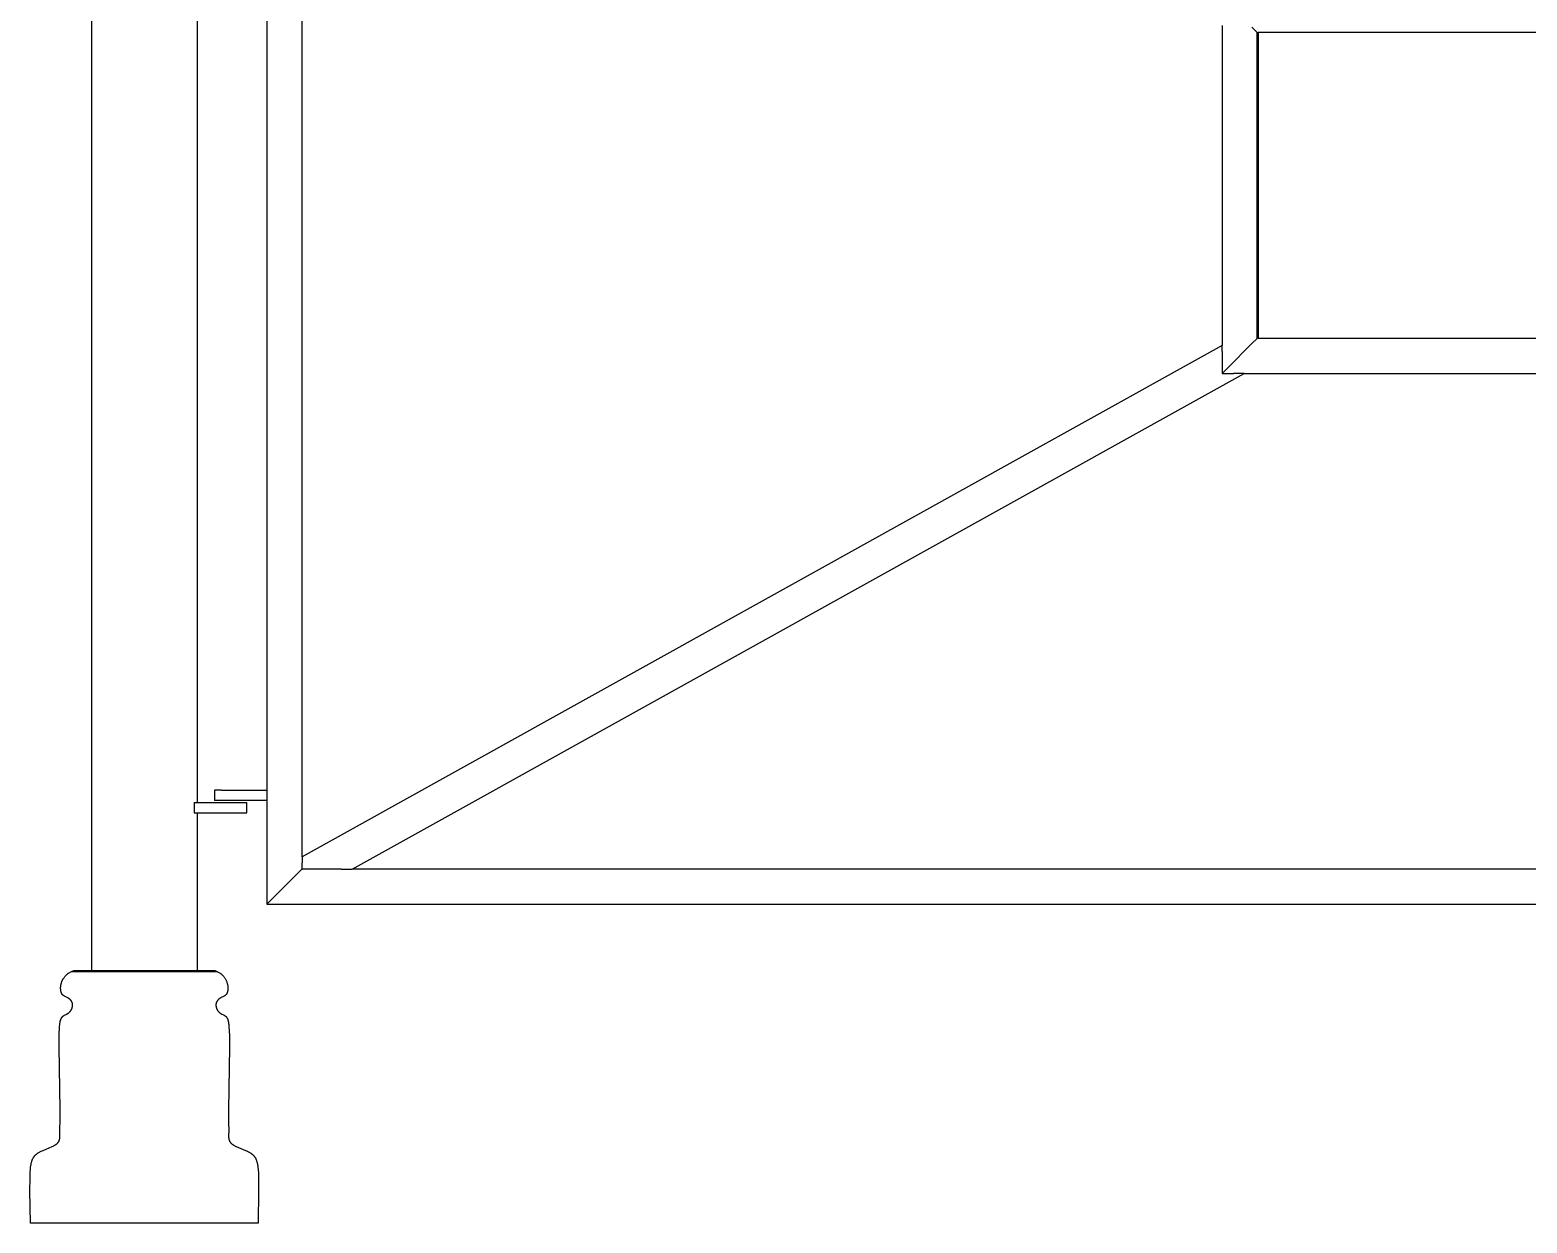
# Model space of a CAD drawing. Header units: millimetres. Extents: x -1519 to 3497, y -297 to 3208.
# Drawn here: x 732 to 1586, y 1847 to 2528 of the extents above; entities that cross this region are included whole.
import ezdxf

# ---------------------------------------------------------------- set-up
doc = ezdxf.new("R2010")
doc.units = ezdxf.units.MM
doc.header["$MEASUREMENT"] = 0
doc.layers.add('Utwórz2D linie widoczne', color=7, linetype='Continuous', true_color=0x000000)

msp = doc.modelspace()

# ---------------------------------------------------------------- linework, layer by layer
at = {"layer": 'Utwórz2D linie widoczne'}
for p, q in [((767.08, 2847.07), (767.08, 1991.07)), ((887.23, 2056.06), (887.23, 2822.07)), ((867.23, 2798.07), (867.23, 2094.07)), ((827.38, 2791.07), (827.38, 2087.07)), ((1412.23, 2530.41), (1412.23, 2347.73)), ((1429.23, 2529.29), (1432.23, 2526.29)), ((1432.23, 2351.85), (1432.23, 2526.29)), ((1432.23, 2526.29), (1432.75, 2526.29)), ((1762.23, 2526.29), (1432.75, 2526.29)), ((1432.75, 2526.29), (1432.75, 2351.85)), ((1432.22, 2351.84), (1429.23, 2348.85)), ((1432.22, 2351.84), (1432.23, 2351.85)), ((1432.75, 2351.85), (1432.23, 2351.85)), ((1432.75, 2351.85), (1762.23, 2351.85)), ((1412.23, 2347.73), (887.23, 2056.06)), ((1412.23, 2344.3), (1412.23, 2347.73)), ((1412.23, 2344.3), (1412.23, 2331.85)), ((1415.23, 2334.85), (1429.23, 2348.85)), ((1415.23, 2334.85), (1412.23, 2331.85)), ((915.82, 2049.07), (1424.82, 2331.85)), ((1412.23, 2331.85), (1418.64, 2331.85)), ((1424.82, 2331.85), (1418.64, 2331.85)), ((1424.82, 2331.85), (1769.64, 2331.85)), ((841.23, 2094.07), (837.23, 2094.07)), ((837.23, 2094.07), (837.23, 2088.07)), ((841.23, 2094.07), (867.23, 2094.07)), ((867.23, 2094.07), (867.23, 2088.07)), ((825.68, 2087.07), (825.68, 2081.07)), ((825.68, 2087.07), (851.68, 2087.07)), ((841.23, 2088.07), (837.23, 2088.07)), ((867.23, 2088.07), (841.23, 2088.07)), ((851.68, 2087.07), (855.68, 2087.07)), ((855.68, 2081.07), (855.68, 2087.07)), ((867.23, 2088.07), (867.23, 2029.07)), ((825.68, 2081.07), (851.68, 2081.07)), ((827.38, 2081.07), (827.38, 1991.07)), ((851.68, 2081.07), (855.68, 2081.07)), ((887.23, 2056.06), (887.23, 2052.63)), ((887.23, 2049.07), (887.23, 2052.63)), ((870.23, 2032.07), (884.23, 2046.07)), ((887.22, 2049.07), (884.23, 2046.07)), ((887.22, 2049.07), (887.23, 2049.07)), ((909.64, 2049.07), (887.23, 2049.07)), ((909.64, 2049.07), (915.82, 2049.07)), ((2278.64, 2049.07), (915.82, 2049.07)), ((870.23, 2032.07), (867.23, 2029.07)), ((867.23, 2029.07), (2327.23, 2029.07)), ((754.68, 1990.09), (755.01, 1990.28)), ((755.01, 1990.28), (755.36, 1990.47)), ((755.36, 1990.47), (755.71, 1990.64)), ((755.71, 1990.64), (756.96, 1991.07)), ((755.71, 1990.64), (838.76, 1990.64)), ((756.96, 1991.07), (837.5, 1991.07)), ((837.5, 1991.07), (838.76, 1990.64)), ((838.76, 1990.64), (839.11, 1990.47)), ((839.11, 1990.47), (839.45, 1990.28)), ((839.45, 1990.28), (839.79, 1990.09)), ((749.53, 1981.57), (749.55, 1981.85)), ((749.55, 1981.85), (749.57, 1982.13)), ((749.57, 1982.13), (749.61, 1982.41)), ((749.61, 1982.41), (749.65, 1982.7)), ((749.65, 1982.7), (749.7, 1982.98)), ((749.7, 1982.98), (749.76, 1983.25)), ((749.76, 1983.25), (749.82, 1983.53)), ((749.82, 1983.53), (749.89, 1983.81)), ((749.89, 1983.81), (749.95, 1984.01)), ((749.95, 1984.01), (750.01, 1984.21)), ((750.01, 1984.21), (750.08, 1984.41)), ((750.08, 1984.41), (750.14, 1984.61)), ((750.14, 1984.61), (750.22, 1984.81)), ((750.22, 1984.81), (750.29, 1985)), ((750.29, 1985), (750.37, 1985.19)), ((750.37, 1985.19), (750.46, 1985.39)), ((750.46, 1985.39), (750.55, 1985.58)), ((750.55, 1985.58), (750.64, 1985.77)), ((750.64, 1985.77), (750.73, 1985.95)), ((750.73, 1985.95), (750.83, 1986.14)), ((750.83, 1986.14), (750.94, 1986.32)), ((750.94, 1986.32), (751.04, 1986.5)), ((751.04, 1986.5), (751.15, 1986.68)), ((751.15, 1986.68), (751.27, 1986.85)), ((751.27, 1986.85), (751.46, 1987.14)), ((751.46, 1987.14), (751.67, 1987.42)), ((751.67, 1987.42), (751.89, 1987.69)), ((751.89, 1987.69), (752.11, 1987.96)), ((752.11, 1987.96), (752.35, 1988.21)), ((752.35, 1988.21), (752.59, 1988.46)), ((752.59, 1988.46), (752.84, 1988.71)), ((752.84, 1988.71), (753.1, 1988.94)), ((753.1, 1988.94), (753.24, 1989.07)), ((753.24, 1989.07), (753.39, 1989.19)), ((753.39, 1989.19), (753.55, 1989.31)), ((753.55, 1989.31), (753.7, 1989.43)), ((753.7, 1989.43), (753.86, 1989.55)), ((753.86, 1989.55), (754.02, 1989.66)), ((754.02, 1989.66), (754.34, 1989.88)), ((754.34, 1989.88), (754.68, 1990.09)), ((839.79, 1990.09), (840.12, 1989.88)), ((840.12, 1989.88), (840.45, 1989.66)), ((840.45, 1989.66), (840.61, 1989.55)), ((840.61, 1989.55), (840.77, 1989.43)), ((840.77, 1989.43), (840.92, 1989.31)), ((840.92, 1989.31), (841.07, 1989.19)), ((841.07, 1989.19), (841.22, 1989.07)), ((841.22, 1989.07), (841.37, 1988.94)), ((841.37, 1988.94), (841.63, 1988.71)), ((841.63, 1988.71), (841.88, 1988.46)), ((841.88, 1988.46), (842.12, 1988.22)), ((842.12, 1988.22), (842.36, 1987.96)), ((842.36, 1987.96), (842.58, 1987.69)), ((842.58, 1987.69), (842.8, 1987.42)), ((842.8, 1987.42), (843, 1987.14)), ((843, 1987.14), (843.2, 1986.85)), ((843.2, 1986.85), (843.39, 1986.56)), ((843.39, 1986.56), (843.57, 1986.25)), ((843.57, 1986.25), (843.74, 1985.95)), ((843.74, 1985.95), (843.9, 1985.63)), ((843.9, 1985.63), (844.04, 1985.31)), ((844.04, 1985.31), (844.18, 1984.99)), ((844.18, 1984.99), (844.31, 1984.66)), ((844.31, 1984.66), (844.42, 1984.33)), ((844.42, 1984.33), (844.53, 1983.99)), ((844.53, 1983.99), (844.62, 1983.65)), ((844.62, 1983.65), (844.7, 1983.31)), ((844.7, 1983.31), (844.77, 1982.96)), ((844.77, 1982.96), (844.83, 1982.62)), ((844.83, 1982.62), (844.88, 1982.27)), ((844.88, 1982.27), (844.91, 1981.92)), ((844.91, 1981.92), (844.94, 1981.57)), ((749.52, 1981.32), (749.53, 1981.57)), ((749.52, 1981.07), (749.52, 1981.32)), ((749.52, 1980.82), (749.52, 1981.07)), ((749.53, 1980.57), (749.52, 1980.82)), ((749.55, 1980.32), (749.53, 1980.57)), ((749.57, 1980.07), (749.55, 1980.32)), ((749.6, 1979.82), (749.57, 1980.07)), ((749.64, 1979.58), (749.6, 1979.82)), ((749.69, 1979.32), (749.64, 1979.58)), ((749.72, 1979.19), (749.69, 1979.32)), ((749.75, 1979.06), (749.72, 1979.19)), ((749.78, 1978.94), (749.75, 1979.06)), ((749.81, 1978.81), (749.78, 1978.94)), ((749.85, 1978.68), (749.81, 1978.81)), ((749.89, 1978.56), (749.85, 1978.68)), ((749.94, 1978.44), (749.89, 1978.56)), ((749.99, 1978.32), (749.94, 1978.44)), ((750.04, 1978.2), (749.99, 1978.32)), ((750.09, 1978.08), (750.04, 1978.2)), ((750.15, 1977.97), (750.09, 1978.08)), ((750.18, 1977.91), (750.15, 1977.97)), ((750.22, 1977.85), (750.18, 1977.91)), ((750.25, 1977.8), (750.22, 1977.85)), ((750.28, 1977.74), (750.25, 1977.8)), ((750.32, 1977.69), (750.28, 1977.74)), ((750.36, 1977.63), (750.32, 1977.69)), ((750.4, 1977.58), (750.36, 1977.63)), ((750.44, 1977.52), (750.4, 1977.58)), ((750.48, 1977.46), (750.44, 1977.52)), ((750.52, 1977.41), (750.48, 1977.46)), ((750.57, 1977.36), (750.52, 1977.41)), ((750.61, 1977.31), (750.57, 1977.36)), ((750.66, 1977.26), (750.61, 1977.31)), ((750.71, 1977.22), (750.66, 1977.26)), ((750.76, 1977.17), (750.71, 1977.22)), ((750.81, 1977.12), (750.76, 1977.17)), ((750.87, 1977.08), (750.81, 1977.12)), ((750.92, 1977.03), (750.87, 1977.08)), ((750.98, 1976.99), (750.92, 1977.03)), ((751.04, 1976.94), (750.98, 1976.99)), ((751.15, 1976.86), (751.04, 1976.94)), ((751.3, 1976.76), (751.15, 1976.86)), ((751.46, 1976.67), (751.3, 1976.76)), ((751.69, 1976.53), (751.46, 1976.67)), ((753.66, 1975.5), (751.69, 1976.53)), ((753.82, 1975.41), (753.66, 1975.5)), ((753.97, 1975.32), (753.82, 1975.41)), ((754.13, 1975.22), (753.97, 1975.32)), ((754.29, 1975.11), (754.13, 1975.22)), ((754.45, 1975), (754.29, 1975.11)), ((754.53, 1974.94), (754.45, 1975)), ((754.6, 1974.88), (754.53, 1974.94)), ((754.74, 1974.77), (754.6, 1974.88)), ((754.86, 1974.66), (754.74, 1974.77)), ((754.99, 1974.54), (754.86, 1974.66)), ((755.11, 1974.42), (754.99, 1974.54)), ((755.22, 1974.3), (755.11, 1974.42)), ((755.33, 1974.18), (755.22, 1974.3)), ((755.43, 1974.05), (755.33, 1974.18)), ((755.48, 1973.98), (755.43, 1974.05)), ((755.53, 1973.92), (755.48, 1973.98)), ((755.58, 1973.85), (755.53, 1973.92)), ((755.63, 1973.78), (755.58, 1973.85)), ((755.67, 1973.71), (755.63, 1973.78)), ((755.72, 1973.64), (755.67, 1973.71)), ((755.76, 1973.57), (755.72, 1973.64)), ((755.8, 1973.5), (755.76, 1973.57)), ((755.84, 1973.43), (755.8, 1973.5)), ((755.88, 1973.35), (755.84, 1973.43)), ((755.92, 1973.28), (755.88, 1973.35)), ((755.95, 1973.21), (755.92, 1973.28)), ((755.99, 1973.13), (755.95, 1973.21)), ((838.52, 1973.21), (838.48, 1973.13)), ((838.55, 1973.28), (838.52, 1973.21)), ((838.59, 1973.35), (838.55, 1973.28)), ((838.63, 1973.43), (838.59, 1973.35)), ((838.67, 1973.5), (838.63, 1973.43)), ((838.71, 1973.57), (838.67, 1973.5)), ((838.75, 1973.64), (838.71, 1973.57)), ((838.8, 1973.71), (838.75, 1973.64)), ((838.84, 1973.78), (838.8, 1973.71)), ((838.89, 1973.85), (838.84, 1973.78)), ((838.94, 1973.92), (838.89, 1973.85)), ((838.99, 1973.98), (838.94, 1973.92)), ((839.04, 1974.05), (838.99, 1973.98)), ((839.09, 1974.11), (839.04, 1974.05)), ((839.14, 1974.18), (839.09, 1974.11)), ((839.25, 1974.3), (839.14, 1974.18)), ((839.36, 1974.42), (839.25, 1974.3)), ((839.48, 1974.54), (839.36, 1974.42)), ((839.61, 1974.66), (839.48, 1974.54)), ((839.73, 1974.77), (839.61, 1974.66)), ((839.86, 1974.88), (839.73, 1974.77)), ((839.94, 1974.94), (839.86, 1974.88)), ((840.02, 1975), (839.94, 1974.94)), ((840.18, 1975.11), (840.02, 1975)), ((840.34, 1975.22), (840.18, 1975.11)), ((840.5, 1975.32), (840.34, 1975.22)), ((840.65, 1975.41), (840.5, 1975.32)), ((840.81, 1975.5), (840.65, 1975.41)), ((842.78, 1976.53), (840.81, 1975.5)), ((843.01, 1976.67), (842.78, 1976.53)), ((843.16, 1976.76), (843.01, 1976.67)), ((843.32, 1976.86), (843.16, 1976.76)), ((843.44, 1976.95), (843.32, 1976.86)), ((843.51, 1977), (843.44, 1976.95)), ((843.57, 1977.05), (843.51, 1977)), ((843.62, 1977.09), (843.57, 1977.05)), ((843.67, 1977.13), (843.62, 1977.09)), ((843.76, 1977.22), (843.67, 1977.13)), ((843.81, 1977.26), (843.76, 1977.22)), ((843.86, 1977.31), (843.81, 1977.26)), ((843.9, 1977.36), (843.86, 1977.31)), ((843.94, 1977.41), (843.9, 1977.36)), ((843.97, 1977.43), (843.94, 1977.41)), ((843.99, 1977.46), (843.97, 1977.43)), ((844.03, 1977.52), (843.99, 1977.46)), ((844.07, 1977.57), (844.03, 1977.52)), ((844.11, 1977.63), (844.07, 1977.57)), ((844.15, 1977.69), (844.11, 1977.63)), ((844.18, 1977.74), (844.15, 1977.69)), ((844.25, 1977.85), (844.18, 1977.74)), ((844.31, 1977.97), (844.25, 1977.85)), ((844.37, 1978.08), (844.31, 1977.97)), ((844.43, 1978.2), (844.37, 1978.08)), ((844.48, 1978.32), (844.43, 1978.2)), ((844.53, 1978.44), (844.48, 1978.32)), ((844.57, 1978.56), (844.53, 1978.44)), ((844.62, 1978.69), (844.57, 1978.56)), ((844.65, 1978.81), (844.62, 1978.69)), ((844.69, 1978.94), (844.65, 1978.81)), ((844.72, 1979.06), (844.69, 1978.94)), ((844.75, 1979.19), (844.72, 1979.06)), ((844.78, 1979.32), (844.75, 1979.19)), ((844.81, 1979.45), (844.78, 1979.32)), ((844.83, 1979.57), (844.81, 1979.45)), ((844.87, 1979.82), (844.83, 1979.57)), ((844.9, 1980.07), (844.87, 1979.82)), ((844.92, 1980.32), (844.9, 1980.07)), ((844.94, 1980.57), (844.92, 1980.32)), ((844.94, 1981.57), (844.95, 1981.32)), ((844.95, 1980.82), (844.94, 1980.57)), ((844.95, 1981.32), (844.95, 1981.07)), ((844.95, 1981.07), (844.95, 1980.82)), ((750.34, 1964.57), (750.4, 1964.64)), ((750.4, 1964.64), (750.46, 1964.71)), ((750.46, 1964.71), (750.52, 1964.78)), ((750.52, 1964.78), (750.59, 1964.85)), ((750.59, 1964.85), (750.65, 1964.92)), ((750.65, 1964.92), (750.72, 1964.98)), ((750.72, 1964.98), (750.78, 1965.05)), ((750.78, 1965.05), (750.85, 1965.11)), ((750.85, 1965.11), (750.92, 1965.17)), ((750.92, 1965.17), (750.99, 1965.23)), ((750.99, 1965.23), (751.07, 1965.28)), ((751.07, 1965.28), (751.14, 1965.34)), ((751.14, 1965.34), (751.22, 1965.39)), ((751.22, 1965.39), (751.29, 1965.44)), ((751.29, 1965.44), (751.36, 1965.48)), ((751.36, 1965.48), (751.43, 1965.53)), ((751.43, 1965.53), (751.5, 1965.57)), ((751.5, 1965.57), (751.65, 1965.65)), ((751.65, 1965.65), (751.8, 1965.72)), ((751.8, 1965.72), (752.03, 1965.83)), ((752.03, 1965.83), (752.72, 1966.13)), ((752.72, 1966.13), (752.91, 1966.21)), ((752.91, 1966.21), (753.1, 1966.3)), ((753.1, 1966.3), (753.26, 1966.39)), ((753.26, 1966.39), (753.42, 1966.48)), ((753.42, 1966.48), (753.57, 1966.57)), ((753.57, 1966.57), (753.72, 1966.67)), ((753.72, 1966.67), (753.81, 1966.73)), ((753.81, 1966.73), (753.89, 1966.79)), ((753.89, 1966.79), (753.98, 1966.86)), ((753.98, 1966.86), (754.06, 1966.92)), ((754.06, 1966.92), (754.14, 1966.99)), ((754.14, 1966.99), (754.22, 1967.05)), ((754.22, 1967.05), (754.3, 1967.12)), ((754.3, 1967.12), (754.38, 1967.2)), ((754.38, 1967.2), (754.53, 1967.34)), ((754.53, 1967.34), (754.68, 1967.49)), ((754.68, 1967.49), (754.82, 1967.65)), ((754.82, 1967.65), (754.96, 1967.81)), ((754.96, 1967.81), (755.04, 1967.91)), ((755.04, 1967.91), (755.12, 1968.02)), ((755.12, 1968.02), (755.21, 1968.13)), ((755.21, 1968.13), (755.28, 1968.24)), ((755.28, 1968.24), (755.36, 1968.35)), ((755.36, 1968.35), (755.44, 1968.47)), ((755.44, 1968.47), (755.51, 1968.58)), ((755.51, 1968.58), (755.58, 1968.7)), ((755.58, 1968.7), (755.64, 1968.82)), ((755.64, 1968.82), (755.71, 1968.94)), ((755.71, 1968.94), (755.77, 1969.06)), ((755.77, 1969.06), (755.83, 1969.18)), ((755.83, 1969.18), (755.88, 1969.3)), ((755.88, 1969.3), (755.93, 1969.43)), ((755.93, 1969.43), (755.99, 1969.55)), ((756.02, 1973.06), (755.99, 1973.13)), ((755.99, 1969.55), (756.03, 1969.68)), ((756.06, 1972.96), (756.02, 1973.06)), ((756.03, 1969.68), (756.07, 1969.78)), ((756.1, 1972.85), (756.06, 1972.96)), ((756.07, 1969.78), (756.1, 1969.89)), ((756.13, 1972.75), (756.1, 1972.85)), ((756.1, 1969.89), (756.13, 1969.99)), ((756.17, 1972.65), (756.13, 1972.75)), ((756.13, 1969.99), (756.16, 1970.09)), ((756.16, 1970.09), (756.19, 1970.2)), ((756.2, 1972.54), (756.17, 1972.65)), ((756.19, 1970.2), (756.22, 1970.3)), ((756.22, 1972.44), (756.2, 1972.54)), ((756.25, 1972.33), (756.22, 1972.44)), ((756.22, 1970.3), (756.24, 1970.41)), ((756.24, 1970.41), (756.26, 1970.51)), ((756.27, 1972.23), (756.25, 1972.33)), ((756.26, 1970.51), (756.28, 1970.62)), ((756.29, 1972.12), (756.27, 1972.23)), ((756.28, 1970.62), (756.3, 1970.72)), ((756.3, 1972.01), (756.29, 1972.12)), ((756.32, 1971.91), (756.3, 1972.01)), ((756.3, 1970.72), (756.31, 1970.83)), ((756.31, 1970.83), (756.32, 1970.94)), ((756.33, 1971.8), (756.32, 1971.91)), ((756.32, 1970.94), (756.33, 1971.04)), ((756.34, 1971.69), (756.33, 1971.8)), ((756.33, 1971.04), (756.34, 1971.15)), ((756.34, 1971.58), (756.34, 1971.69)), ((756.35, 1971.47), (756.34, 1971.58)), ((756.34, 1971.26), (756.35, 1971.37)), ((756.34, 1971.15), (756.34, 1971.26)), ((756.35, 1971.37), (756.35, 1971.47)), ((838.13, 1971.58), (838.12, 1971.47)), ((838.12, 1971.47), (838.12, 1971.37)), ((838.12, 1971.37), (838.12, 1971.26)), ((838.12, 1971.26), (838.13, 1971.15)), ((838.14, 1971.8), (838.13, 1971.69)), ((838.13, 1971.69), (838.13, 1971.58)), ((838.13, 1971.15), (838.14, 1971.04)), ((838.15, 1971.91), (838.14, 1971.8)), ((838.14, 1971.04), (838.15, 1970.94)), ((838.16, 1972.01), (838.15, 1971.91)), ((838.15, 1970.94), (838.16, 1970.83)), ((838.18, 1972.12), (838.16, 1972.01)), ((838.16, 1970.83), (838.17, 1970.72)), ((838.17, 1970.72), (838.19, 1970.62)), ((838.2, 1972.23), (838.18, 1972.12)), ((838.19, 1970.62), (838.21, 1970.51)), ((838.22, 1972.33), (838.2, 1972.23)), ((838.21, 1970.51), (838.23, 1970.41)), ((838.25, 1972.44), (838.22, 1972.33)), ((838.23, 1970.41), (838.25, 1970.3)), ((838.27, 1972.54), (838.25, 1972.44)), ((838.25, 1970.3), (838.28, 1970.2)), ((838.3, 1972.65), (838.27, 1972.54)), ((838.28, 1970.2), (838.31, 1970.09)), ((838.33, 1972.75), (838.3, 1972.65)), ((838.31, 1970.09), (838.34, 1969.99)), ((838.37, 1972.85), (838.33, 1972.75)), ((838.34, 1969.99), (838.37, 1969.89)), ((838.41, 1972.96), (838.37, 1972.85)), ((838.37, 1969.89), (838.4, 1969.78)), ((838.4, 1969.78), (838.44, 1969.68)), ((838.45, 1973.06), (838.41, 1972.96)), ((838.44, 1969.68), (838.48, 1969.55)), ((838.48, 1973.13), (838.45, 1973.06)), ((838.48, 1969.55), (838.53, 1969.43)), ((838.53, 1969.43), (838.59, 1969.3)), ((838.59, 1969.3), (838.64, 1969.18)), ((838.64, 1969.18), (838.7, 1969.06)), ((838.7, 1969.06), (838.76, 1968.94)), ((838.76, 1968.94), (838.83, 1968.82)), ((838.83, 1968.82), (838.89, 1968.7)), ((838.89, 1968.7), (838.96, 1968.58)), ((838.96, 1968.58), (839.03, 1968.47)), ((839.03, 1968.47), (839.11, 1968.35)), ((839.11, 1968.35), (839.18, 1968.24)), ((839.18, 1968.24), (839.26, 1968.13)), ((839.26, 1968.13), (839.34, 1968.02)), ((839.34, 1968.02), (839.43, 1967.91)), ((839.43, 1967.91), (839.51, 1967.81)), ((839.51, 1967.81), (839.65, 1967.65)), ((839.65, 1967.65), (839.79, 1967.49)), ((839.79, 1967.49), (839.94, 1967.34)), ((839.94, 1967.34), (840.09, 1967.2)), ((840.09, 1967.2), (840.17, 1967.13)), ((840.17, 1967.13), (840.25, 1967.06)), ((840.25, 1967.06), (840.33, 1966.99)), ((840.33, 1966.99), (840.41, 1966.92)), ((840.41, 1966.92), (840.49, 1966.86)), ((840.49, 1966.86), (840.58, 1966.79)), ((840.58, 1966.79), (840.66, 1966.73)), ((840.66, 1966.73), (840.75, 1966.67)), ((840.75, 1966.67), (840.9, 1966.57)), ((840.9, 1966.57), (841.05, 1966.48)), ((841.05, 1966.48), (841.21, 1966.39)), ((841.21, 1966.39), (841.37, 1966.3)), ((841.37, 1966.3), (841.56, 1966.21)), ((841.56, 1966.21), (842.44, 1965.83)), ((842.44, 1965.83), (842.66, 1965.72)), ((842.66, 1965.72), (842.82, 1965.65)), ((842.82, 1965.65), (842.96, 1965.57)), ((842.96, 1965.57), (843.04, 1965.53)), ((843.04, 1965.53), (843.11, 1965.48)), ((843.11, 1965.48), (843.18, 1965.44)), ((843.18, 1965.44), (843.25, 1965.39)), ((843.25, 1965.39), (843.33, 1965.34)), ((843.33, 1965.34), (843.4, 1965.28)), ((843.4, 1965.28), (843.47, 1965.23)), ((843.47, 1965.23), (843.55, 1965.17)), ((843.55, 1965.17), (843.62, 1965.11)), ((843.62, 1965.11), (843.69, 1965.05)), ((843.69, 1965.05), (843.75, 1964.98)), ((843.75, 1964.98), (843.82, 1964.92)), ((843.82, 1964.92), (843.88, 1964.85)), ((843.88, 1964.85), (843.95, 1964.78)), ((843.95, 1964.78), (844.01, 1964.71)), ((844.01, 1964.71), (844.07, 1964.64)), ((844.07, 1964.64), (844.12, 1964.57)), ((748.7, 1954.16), (748.94, 1959.13)), ((748.94, 1959.13), (749.02, 1960.31)), ((749.02, 1960.31), (749.09, 1960.91)), ((749.09, 1960.91), (749.13, 1961.2)), ((749.13, 1961.2), (749.17, 1961.5)), ((749.17, 1961.5), (749.22, 1961.79)), ((749.22, 1961.79), (749.28, 1962.08)), ((749.28, 1962.08), (749.34, 1962.36)), ((749.34, 1962.36), (749.42, 1962.65)), ((749.42, 1962.65), (749.48, 1962.87)), ((749.48, 1962.87), (749.56, 1963.09)), ((749.56, 1963.09), (749.6, 1963.2)), ((749.6, 1963.2), (749.64, 1963.31)), ((749.64, 1963.31), (749.68, 1963.42)), ((749.68, 1963.42), (749.73, 1963.53)), ((749.73, 1963.53), (749.78, 1963.63)), ((749.78, 1963.63), (749.83, 1963.74)), ((749.83, 1963.74), (749.88, 1963.84)), ((749.88, 1963.84), (749.94, 1963.95)), ((749.94, 1963.95), (749.99, 1964.05)), ((749.99, 1964.05), (750.05, 1964.15)), ((750.05, 1964.15), (750.11, 1964.25)), ((750.11, 1964.25), (750.18, 1964.34)), ((750.18, 1964.34), (750.23, 1964.42)), ((750.23, 1964.42), (750.29, 1964.49)), ((750.29, 1964.49), (750.34, 1964.57)), ((844.12, 1964.57), (844.18, 1964.49)), ((844.18, 1964.49), (844.24, 1964.42)), ((844.24, 1964.42), (844.29, 1964.34)), ((844.29, 1964.34), (844.35, 1964.25)), ((844.35, 1964.25), (844.42, 1964.15)), ((844.42, 1964.15), (844.48, 1964.05)), ((844.48, 1964.05), (844.53, 1963.95)), ((844.53, 1963.95), (844.59, 1963.84)), ((844.59, 1963.84), (844.64, 1963.74)), ((844.64, 1963.74), (844.69, 1963.63)), ((844.69, 1963.63), (844.74, 1963.53)), ((844.74, 1963.53), (844.78, 1963.42)), ((844.78, 1963.42), (844.83, 1963.31)), ((844.83, 1963.31), (844.87, 1963.2)), ((844.87, 1963.2), (844.91, 1963.09)), ((844.91, 1963.09), (844.98, 1962.87)), ((844.98, 1962.87), (845.05, 1962.64)), ((845.05, 1962.64), (845.13, 1962.36)), ((845.13, 1962.36), (845.19, 1962.08)), ((845.19, 1962.08), (845.25, 1961.79)), ((845.25, 1961.79), (845.3, 1961.5)), ((845.3, 1961.5), (845.34, 1961.2)), ((845.34, 1961.2), (845.38, 1960.91)), ((845.38, 1960.91), (845.44, 1960.31)), ((845.44, 1960.31), (845.53, 1959.13)), ((845.53, 1959.13), (845.77, 1954.16)), ((748.64, 1947.58), (748.7, 1954.16)), ((749.25, 1911.71), (748.64, 1947.58)), ((845.83, 1947.58), (845.22, 1911.71)), ((845.77, 1954.16), (845.83, 1947.58)), ((749.05, 1900.69), (749.25, 1905.6)), ((749.25, 1905.6), (749.25, 1911.71)), ((845.22, 1911.71), (845.22, 1905.6)), ((845.22, 1905.6), (845.28, 1903.54)), ((749.04, 1900.27), (749.05, 1900.69)), ((749.05, 1899.75), (749.04, 1900.27)), ((749.15, 1897.26), (749.05, 1899.75)), ((749.14, 1896.29), (749.15, 1896.6)), ((749.15, 1896.93), (749.15, 1897.26)), ((749.15, 1896.6), (749.15, 1896.93)), ((845.28, 1903.54), (845.42, 1900.69)), ((845.42, 1899.75), (845.32, 1897.26)), ((845.32, 1897.26), (845.32, 1896.93)), ((845.32, 1896.93), (845.32, 1896.61)), ((845.32, 1896.61), (845.33, 1896.29)), ((845.42, 1900.69), (845.43, 1900.27)), ((845.43, 1900.27), (845.42, 1899.75)), ((737.7, 1887.69), (738.34, 1888.02)), ((738.34, 1888.02), (738.91, 1888.29)), ((738.91, 1888.29), (739.49, 1888.54)), ((739.49, 1888.54), (744.73, 1890.75)), ((744.73, 1890.75), (745.3, 1891.02)), ((745.3, 1891.02), (745.58, 1891.16)), ((745.58, 1891.16), (745.86, 1891.3)), ((745.86, 1891.3), (746.08, 1891.42)), ((746.08, 1891.42), (746.29, 1891.55)), ((746.29, 1891.55), (746.51, 1891.67)), ((746.51, 1891.67), (746.71, 1891.81)), ((746.71, 1891.81), (746.9, 1891.93)), ((746.9, 1891.93), (747.07, 1892.06)), ((747.07, 1892.06), (747.16, 1892.13)), ((747.16, 1892.13), (747.25, 1892.2)), ((747.25, 1892.2), (747.33, 1892.27)), ((747.33, 1892.27), (747.42, 1892.34)), ((747.42, 1892.34), (747.54, 1892.46)), ((747.54, 1892.46), (747.67, 1892.58)), ((747.67, 1892.58), (747.79, 1892.71)), ((747.79, 1892.71), (747.9, 1892.83)), ((747.9, 1892.83), (747.96, 1892.9)), ((747.96, 1892.9), (748.01, 1892.97)), ((748.01, 1892.97), (748.07, 1893.04)), ((748.07, 1893.04), (748.12, 1893.1)), ((748.12, 1893.1), (748.17, 1893.17)), ((748.17, 1893.17), (748.22, 1893.24)), ((748.22, 1893.24), (748.27, 1893.32)), ((748.27, 1893.32), (748.32, 1893.39)), ((748.32, 1893.39), (748.38, 1893.5)), ((748.38, 1893.5), (748.45, 1893.61)), ((748.45, 1893.61), (748.51, 1893.73)), ((748.51, 1893.73), (748.57, 1893.85)), ((748.57, 1893.85), (748.63, 1893.96)), ((748.63, 1893.96), (748.68, 1894.08)), ((748.68, 1894.08), (748.73, 1894.21)), ((748.73, 1894.21), (748.77, 1894.33)), ((748.77, 1894.33), (748.82, 1894.45)), ((748.82, 1894.45), (748.86, 1894.58)), ((748.86, 1894.58), (748.9, 1894.7)), ((748.9, 1894.7), (748.93, 1894.83)), ((748.93, 1894.83), (748.96, 1894.96)), ((748.96, 1894.96), (748.99, 1895.09)), ((748.99, 1895.09), (749.02, 1895.21)), ((749.02, 1895.21), (749.04, 1895.34)), ((749.04, 1895.34), (749.06, 1895.5)), ((749.06, 1895.5), (749.08, 1895.66)), ((749.08, 1895.66), (749.1, 1895.81)), ((749.1, 1895.81), (749.12, 1895.97)), ((749.12, 1895.97), (749.14, 1896.29)), ((845.33, 1896.29), (845.35, 1895.97)), ((845.35, 1895.97), (845.37, 1895.81)), ((845.37, 1895.81), (845.39, 1895.66)), ((845.39, 1895.66), (845.41, 1895.5)), ((845.41, 1895.5), (845.43, 1895.34)), ((845.43, 1895.34), (845.45, 1895.21)), ((845.45, 1895.21), (845.48, 1895.09)), ((845.48, 1895.09), (845.51, 1894.96)), ((845.51, 1894.96), (845.54, 1894.83)), ((845.54, 1894.83), (845.57, 1894.7)), ((845.57, 1894.7), (845.61, 1894.58)), ((845.61, 1894.58), (845.65, 1894.45)), ((845.65, 1894.45), (845.69, 1894.33)), ((845.69, 1894.33), (845.74, 1894.21)), ((845.74, 1894.21), (845.79, 1894.08)), ((845.79, 1894.08), (845.84, 1893.96)), ((845.84, 1893.96), (845.9, 1893.85)), ((845.9, 1893.85), (845.95, 1893.73)), ((845.95, 1893.73), (846.02, 1893.61)), ((846.02, 1893.61), (846.08, 1893.5)), ((846.08, 1893.5), (846.15, 1893.39)), ((846.15, 1893.39), (846.2, 1893.32)), ((846.2, 1893.32), (846.25, 1893.25)), ((846.25, 1893.25), (846.3, 1893.17)), ((846.3, 1893.17), (846.35, 1893.1)), ((846.35, 1893.1), (846.4, 1893.04)), ((846.4, 1893.04), (846.45, 1892.97)), ((846.45, 1892.97), (846.51, 1892.9)), ((846.51, 1892.9), (846.57, 1892.83)), ((846.57, 1892.83), (846.68, 1892.71)), ((846.68, 1892.71), (846.8, 1892.58)), ((846.8, 1892.58), (846.93, 1892.46)), ((846.93, 1892.46), (847.05, 1892.34)), ((847.05, 1892.34), (847.14, 1892.27)), ((847.14, 1892.27), (847.22, 1892.2)), ((847.22, 1892.2), (847.31, 1892.13)), ((847.31, 1892.13), (847.4, 1892.06)), ((847.4, 1892.06), (847.57, 1891.93)), ((847.57, 1891.93), (847.75, 1891.81)), ((847.75, 1891.81), (847.96, 1891.67)), ((847.96, 1891.67), (848.17, 1891.55)), ((848.17, 1891.55), (848.39, 1891.42)), ((848.39, 1891.42), (848.61, 1891.3)), ((848.61, 1891.3), (848.89, 1891.16)), ((848.89, 1891.16), (849.17, 1891.02)), ((849.17, 1891.02), (849.74, 1890.75)), ((849.74, 1890.75), (854.98, 1888.55)), ((854.98, 1888.55), (855.56, 1888.29)), ((855.56, 1888.29), (856.13, 1888.02)), ((856.13, 1888.02), (856.77, 1887.69)), ((732.39, 1878.9), (732.51, 1879.84)), ((732.51, 1879.84), (732.62, 1880.52)), ((732.62, 1880.52), (732.69, 1880.86)), ((732.69, 1880.86), (732.76, 1881.2)), ((732.76, 1881.2), (732.84, 1881.53)), ((732.84, 1881.53), (732.92, 1881.87)), ((732.92, 1881.87), (733.02, 1882.2)), ((733.02, 1882.2), (733.12, 1882.53)), ((733.12, 1882.53), (733.21, 1882.79)), ((733.21, 1882.79), (733.31, 1883.06)), ((733.31, 1883.06), (733.42, 1883.32)), ((733.42, 1883.32), (733.53, 1883.58)), ((733.53, 1883.58), (733.65, 1883.83)), ((733.65, 1883.83), (733.78, 1884.08)), ((733.78, 1884.08), (733.85, 1884.2)), ((733.85, 1884.2), (733.92, 1884.32)), ((733.92, 1884.32), (733.99, 1884.44)), ((733.99, 1884.44), (734.07, 1884.56)), ((734.07, 1884.56), (734.16, 1884.7)), ((734.16, 1884.7), (734.25, 1884.84)), ((734.25, 1884.84), (734.35, 1884.98)), ((734.35, 1884.98), (734.45, 1885.11)), ((734.45, 1885.11), (734.56, 1885.24)), ((734.56, 1885.24), (734.66, 1885.37)), ((734.66, 1885.37), (734.77, 1885.5)), ((734.77, 1885.5), (734.89, 1885.63)), ((734.89, 1885.63), (735, 1885.75)), ((735, 1885.75), (735.12, 1885.87)), ((735.12, 1885.87), (735.24, 1885.99)), ((735.24, 1885.99), (735.36, 1886.1)), ((735.36, 1886.1), (735.48, 1886.22)), ((735.48, 1886.22), (735.61, 1886.33)), ((735.61, 1886.33), (735.74, 1886.43)), ((735.74, 1886.43), (735.87, 1886.54)), ((735.87, 1886.54), (736.01, 1886.65)), ((736.01, 1886.65), (736.16, 1886.76)), ((736.16, 1886.76), (736.31, 1886.86)), ((736.31, 1886.86), (736.45, 1886.96)), ((736.45, 1886.96), (736.76, 1887.16)), ((736.76, 1887.16), (737.07, 1887.34)), ((737.07, 1887.34), (737.38, 1887.52)), ((737.38, 1887.52), (737.7, 1887.69)), ((856.77, 1887.69), (857.09, 1887.52)), ((857.09, 1887.52), (857.4, 1887.34)), ((857.4, 1887.34), (857.71, 1887.16)), ((857.71, 1887.16), (858.01, 1886.96)), ((858.01, 1886.96), (858.16, 1886.86)), ((858.16, 1886.86), (858.31, 1886.75)), ((858.31, 1886.75), (858.45, 1886.65)), ((858.45, 1886.65), (858.59, 1886.54)), ((858.59, 1886.54), (858.73, 1886.43)), ((858.73, 1886.43), (858.85, 1886.32)), ((858.85, 1886.32), (858.98, 1886.21)), ((858.98, 1886.21), (859.11, 1886.1)), ((859.11, 1886.1), (859.23, 1885.99)), ((859.23, 1885.99), (859.35, 1885.87)), ((859.35, 1885.87), (859.47, 1885.75)), ((859.47, 1885.75), (859.58, 1885.63)), ((859.58, 1885.63), (859.7, 1885.5)), ((859.7, 1885.5), (859.81, 1885.37)), ((859.81, 1885.37), (859.91, 1885.25)), ((859.91, 1885.25), (860.02, 1885.11)), ((860.02, 1885.11), (860.12, 1884.98)), ((860.12, 1884.98), (860.22, 1884.84)), ((860.22, 1884.84), (860.31, 1884.71)), ((860.31, 1884.71), (860.41, 1884.57)), ((860.41, 1884.57), (860.48, 1884.45)), ((860.48, 1884.45), (860.55, 1884.33)), ((860.55, 1884.33), (860.62, 1884.2)), ((860.62, 1884.2), (860.69, 1884.08)), ((860.69, 1884.08), (860.82, 1883.83)), ((860.82, 1883.83), (860.94, 1883.58)), ((860.94, 1883.58), (861.05, 1883.32)), ((861.05, 1883.32), (861.15, 1883.06)), ((861.15, 1883.06), (861.25, 1882.79)), ((861.25, 1882.79), (861.34, 1882.53)), ((861.34, 1882.53), (861.45, 1882.2)), ((861.45, 1882.2), (861.54, 1881.86)), ((861.54, 1881.86), (861.63, 1881.53)), ((861.63, 1881.53), (861.71, 1881.2)), ((861.71, 1881.2), (861.78, 1880.86)), ((861.78, 1880.86), (861.85, 1880.52)), ((861.85, 1880.52), (861.9, 1880.18)), ((861.9, 1880.18), (861.96, 1879.84)), ((861.96, 1879.84), (862.02, 1879.37)), ((862.02, 1879.37), (862.08, 1878.9)), ((732, 1865.6), (732.05, 1872.53)), ((732.05, 1872.53), (732.19, 1876.33)), ((732.19, 1876.33), (732.27, 1877.62)), ((732.27, 1877.62), (732.39, 1878.9)), ((862.08, 1878.9), (862.19, 1877.62)), ((862.19, 1877.62), (862.32, 1875.52)), ((862.32, 1875.52), (862.42, 1872.53)), ((862.42, 1872.53), (862.46, 1865.6)), ((732.23, 1847.07), (732, 1865.6)), ((862.46, 1865.6), (862.23, 1847.07)), ((862.23, 1847.07), (732.23, 1847.07))]:
    msp.add_line(p, q, dxfattribs=at)

doc.saveas('drawing.dxf')
